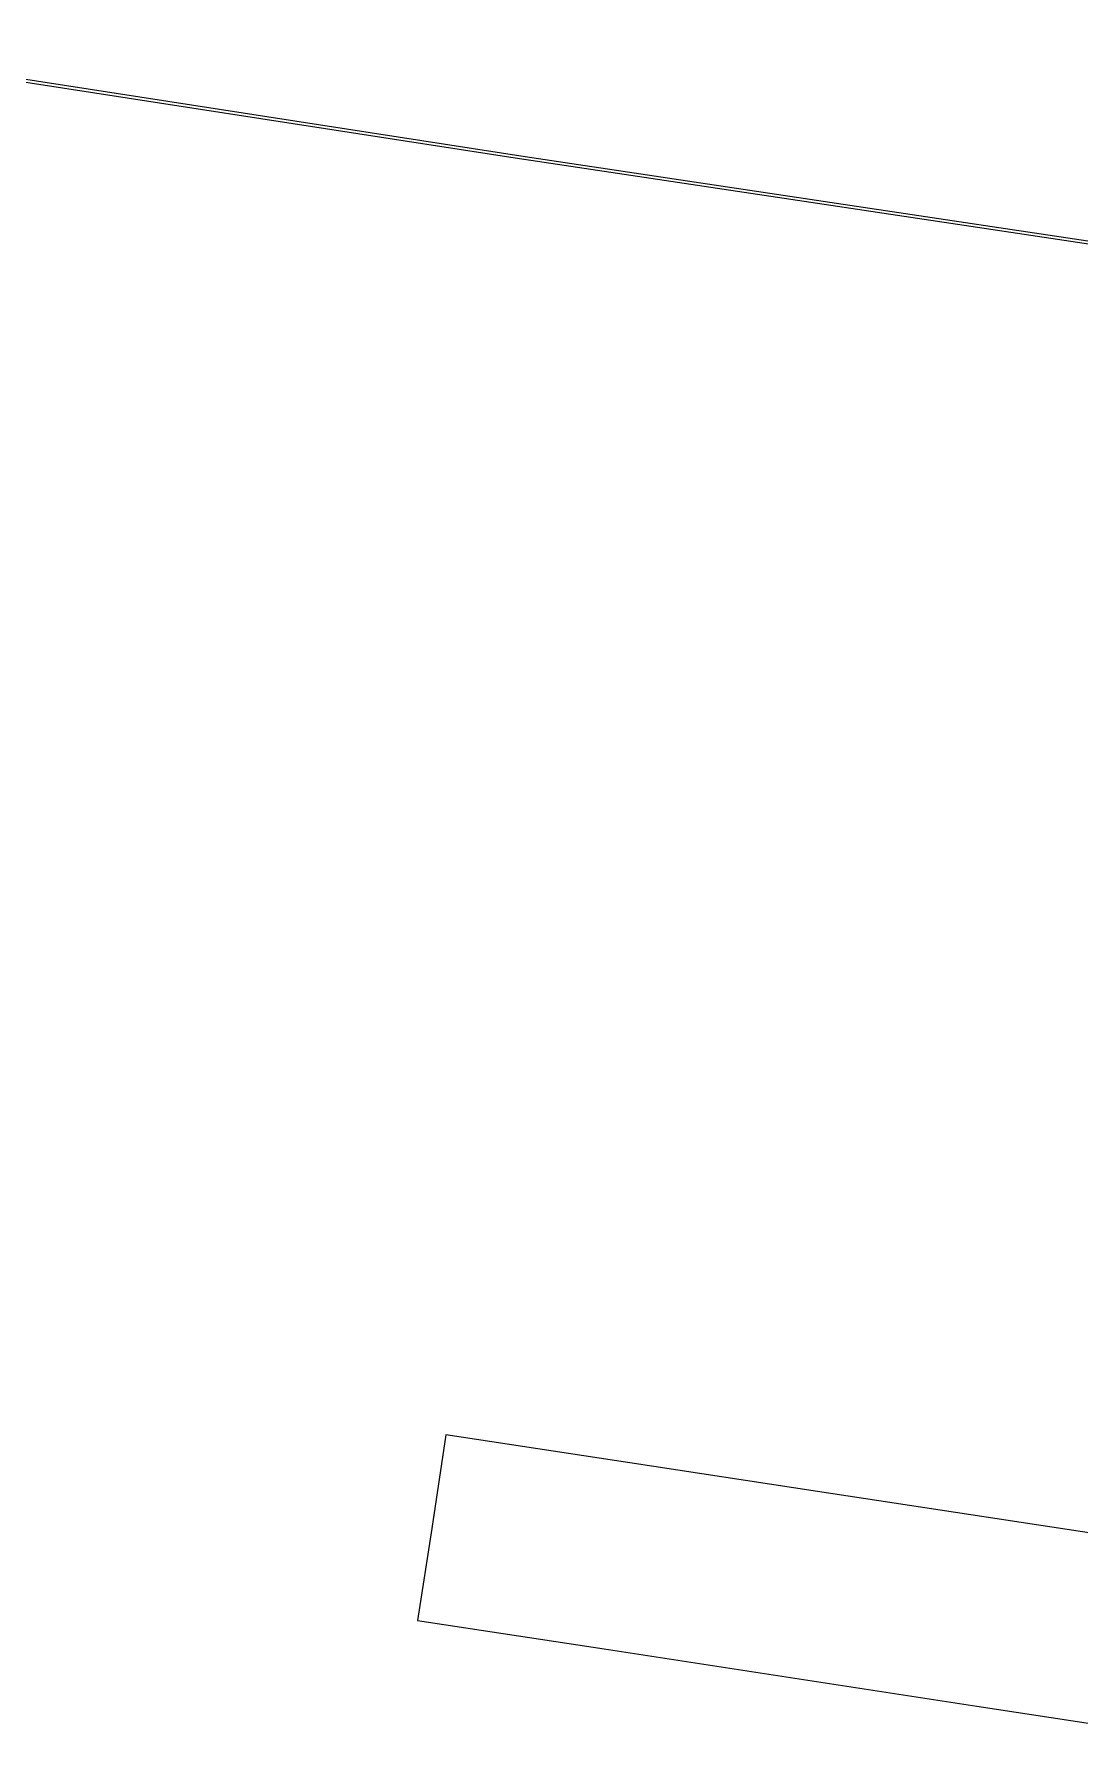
# Model space of a CAD drawing. Header units: metres. Extents: x 291879 to 294448, y 6259965 to 6261176.
# Drawn here: x 293032.8 to 293144.4, y 6260848.3 to 6261029.8 of the extents above; entities that cross this region are included whole.
import ezdxf

# ---------------------------------------------------------------- set-up
doc = ezdxf.new("R2010")
doc.units = ezdxf.units.M
doc.layers.add('Cadastre Roads_SP_EXT', color=9, linetype='Continuous', lineweight=5)
doc.layers.add('Mains_HV_EXT', color=7, linetype='Continuous')
doc.styles.get("Standard").update_dxf_attribs({"font": 'arial.ttf'})
doc.linetypes.add('Cable E OH', pattern='A,9.4,["E",Standard,S=1.7,R=0,X=0,Y=-1],0', length=9.4)
doc.linetypes.add('Cable P UG', pattern='A,6,-0.5,["P",Standard,S=1.7,R=0,X=0.5,Y=-1],-2.9', length=9.4)

msp = doc.modelspace()

# ---------------------------------------------------------------- linework, layer by layer
at = {"layer": 'Cadastre Roads_SP_EXT', "linetype": 'Continuous'}
msp.add_lwpolyline([(293156.08, 6260868.2), (293116.35, 6260874.25), (293096.35, 6260877.29), (293096.35, 6260877.29), (293076.72, 6260880.28), (293075.21, 6260870.3), (293073.71, 6260860.49), (293093.6, 6260857.44), (293113.48, 6260854.39), (293133.36, 6260851.34), (293153.43, 6260848.26)], dxfattribs=at)
at = {"layer": 'Mains_HV_EXT', "linetype": 'Cable E OH'}
msp.add_lwpolyline([(294008.07, 6260863.21), (293962.11, 6260874.53), (293869.3, 6260891.54), (293783.47, 6260912.96), (293697.38, 6260923.18), (293625.22, 6260934.21), (293535.12, 6260948.88), (293451.11, 6260961.11), (293379.73, 6260974.73), (293314.6, 6260981.9), (293232.39, 6260995.09), (293160.47, 6261005.09), (293085.09, 6261016.38), (293085.04, 6261016.38), (293000.37, 6261029.48)], dxfattribs=at)
at = {"layer": 'Mains_HV_EXT', "linetype": 'Cable P UG'}
msp.add_lwpolyline([(294008.14, 6260863.5), (293962.18, 6260874.83), (293869.37, 6260891.84), (293783.53, 6260913.25), (293697.42, 6260923.48), (293625.26, 6260934.5), (293535.17, 6260949.18), (293451.16, 6260961.41), (293379.77, 6260975.03), (293314.65, 6260982.2), (293232.43, 6260995.38), (293160.38, 6261005.4), (293085.17, 6261016.68), (293000.41, 6261029.78)], dxfattribs=at)

doc.saveas('drawing.dxf')
